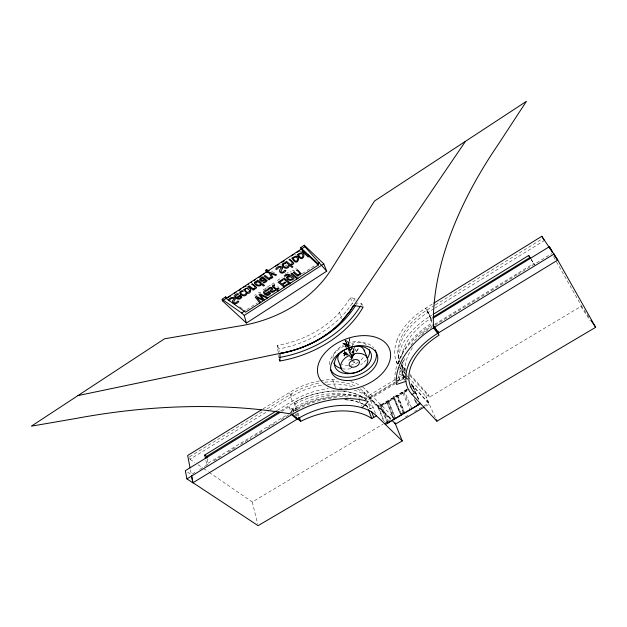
<?xml version="1.0" encoding="UTF-8"?>
<svg xmlns="http://www.w3.org/2000/svg" width="627" height="627" viewBox="0 0 627 627"><rect width="100%" height="100%" fill="white"/><g stroke="black" fill="none" stroke-linecap="round" stroke-linejoin="round"><path stroke-width="0.47" stroke-dasharray="3.13 2.35" d="M352.1 347.938L349.654 350.219L350.846 349.051M278.6 352.876L277.44 349.161L277.534 345.344A85.46 63.162 -17.8 0 0 337.749 314.488L346.7 303.539L350.297 297.707L355.109 298.483L355.862 300.278M278.796 357.586L278.866 354.749M353.362 359.898L354.506 362.547L353.769 363.284L352.249 360.243M346.284 345.963L344.936 346.543L346.269 346.073M348.298 346.582L349.02 342.875L347.601 341.268M351.771 357.272L352.695 355.509M344.717 352.703L344.889 351.073L344.529 352.672M348.965 345.736L346.692 343.996M348.636 346.676C350.932 324.041 349.96 350.015 347.585 341.276M353.503 349.756L352.633 347.852L353.503 349.756L351.645 352.946M347.28 346.888L345.022 339.967L348.087 347.585L346.041 342.334L346.417 340.014M344.239 343.808L342.718 343.094L346.755 344.756M352.147 357.045C350.791 356.849 353.8 356.818 353.722 354.937M353.659 352.343C354.78 342.585 354.427 357.194 352.217 350.54L353.44 352.35M352.484 356.003L352.303 357.915L353.456 353.267M271.812 284.501L273.67 282.949L274.375 283.514L273.936 283.663M351.214 357.649C352.155 356.473 350.736 358.801 349.874 356.935M344.921 354.098L343.878 353.652L344.983 354.216M345.743 353.401L343.196 356.465L345.548 353.197M397.165 339.795L395.457 345.446A58.742 37.644 -26.1 0 0 398.223 365.431M403.373 360.439L402.808 362.226A59.777 37.432 -25.9 0 0 404.501 380.44M404.595 358.597C402.495 364.749 400.912 372.054 404.415 377.995M351.708 357.249L352.264 355.501M348.675 346.214L350.125 345.759L348.51 345.939M353.448 355.141L351.614 356.528L351.175 355.862M344.145 355.282L344.513 356.073M351.872 347.029C346.668 360.219 351.026 347.977 352.06 347.052M350.932 359.686L351.943 357.868L351.723 358.746M352.688 345.359L353.197 343.988L352.515 345.508M356.355 351.41C362.21 341.198 355.705 356.371 355.227 349.396M347.499 346.809L343.282 343.369L347.334 347.021M351.332 348.777L349.96 352.178L351.418 348.518M351.104 356.254L353.871 354.451M352.938 355.564L354.788 354.349L352.727 355.368M352.374 352.327L354.984 346.896L353.409 349.709M353.26 362.931L354.506 362.547M344.176 343.784L346.731 344.968M349.639 352.076L350.038 352.123M266.788 287.785L267.267 287.08M345.665 344.309L344.858 343.204L345.587 344.372M351.481 358.989L348.714 360.164L350.799 359.287M351.629 356.826L353.299 354.772M351.614 356.528L351.214 356.034L353.275 354.811M352.1 358.174L351.543 357.97L351.379 358.981M263.019 289.909L266.13 288.216L266.992 288.89M360.987 398.216L362.194 396.969L362.876 398.748M364.506 400.786L366.952 398.278L367.579 399.901M286.931 264.947L285.363 265.676M353.871 352.876L352.021 352.672M267.643 286.704L269.579 285.747L271.287 285.967M254.523 295.372L255.526 294.721L257.18 295.489M258.3 292.911L259.335 292.237L261.106 293.06M277.338 280.496L281.703 277.659L282.424 278.255M290.199 272.118L291.085 271.538M292.386 270.692L293.271 270.112L294.604 271.264M295.646 268.568L296.532 267.988M246.795 309.644L257.415 302.747M302.332 273.584L316.22 264.57M356.191 351.347L355.203 349.411M263.019 408.867L289.509 392.471A56.454 35.269 -18.6 0 1 319.707 380.871M432.262 304.111L425.623 308.218A58.742 37.644 -26.1 0 0 397.165 339.81M189.573 456.824L262.893 411.492M267.055 408.914L291.218 393.975A53.366 33.333 -18.6 0 1 320.569 382.885M434.535 305.451L426.815 310.193A55.96 35.849 -26.1 0 0 399.705 361.638M435.365 304.934L542.99 238.393M189.738 457.624L190.052 459.238L268.756 410.638M269.579 410.129L291.947 396.311A53.483 33.302 -18.6 0 1 324.018 384.774M433.986 308.688L428.17 312.277A54.91 35.096 -26.1 0 0 399.712 361.176M434.817 308.17L544.401 240.502M277.22 410.411L292.213 401.17A56.932 35.151 -18.7 0 1 328.305 388.607M431.948 319.982L427.081 310.051L425.623 308.218L429.667 316.478L432.16 314.942M280.63 410.857L293.93 402.667A55.889 34.43 -18.6 0 1 334.716 390.919L338.651 390.989M431.815 322.286L430.577 319.746L432.238 318.728M281.758 411.375L289.243 406.774L294.525 411.336L292.864 412.354M205.891 460.484L206.651 464.098L287.44 414.549M288.279 414.039L294.941 409.948A57.41 35.026 -18.7 0 1 350.775 397.353M434.582 324.308L533.789 263.473L535.019 265.519M434.934 325.186L517.118 274.806M517.949 274.297L551.987 253.433M192.223 474.051L195.546 472.013M199.707 469.458L208.023 464.364M213.846 460.79L222.162 455.696M227.985 452.13L236.301 447.027M240.462 444.48L251.278 437.85M254.601 435.812L262.925 430.71M267.078 428.163L277.063 422.042M281.217 419.494L288.71 414.909M405.207 369.146L403.906 367.712L401.155 369.358L404.752 377.666M395.135 379.617L368.598 395.645L370.643 398.568L394.673 384.061M395.966 379.116L403.427 374.601L404.815 376.122L395.723 381.624M370.079 397.118L394.892 382.125M404.501 377.07L369.569 398.145L390.793 419.259M368.496 399.556L369.812 398.764A56.932 35.151 -18.7 0 0 353.902 390.104M405.379 377.282L407.276 376.137M395.496 383.559L404.611 378.057M383.52 421.078L377.642 406.155L380.017 404.728L380.879 405.598M400.857 414.016L393.631 396.554L396.013 395.12L396.86 395.998M409.956 387.094L412.347 385.66L412.966 386.334L410.575 387.768M406.852 389.32L378.3 406.468L384.398 421.932M407.323 389.375L396.656 395.778L403.929 413.224M407.526 389.594L378.512 407.017L377.642 406.155M388.301 422.065L381.631 405.653L386.93 402.471L393.693 418.86M395.128 417.77L388.552 401.601L394.007 398.678L400.308 413.922M397.69 396.178L403.09 393.286L397.69 396.178L404.282 411.939M411.61 407.722L404.744 391.914L409.204 389.234M387.141 402.691L381.631 405.653M388.552 401.601L394.007 398.678M407.182 390.793L404.744 391.914M588.855 317.074L581.542 306.039L429.511 397.126L428.523 394.932L425.89 396.515L408.326 377.235M360.196 388.85A53.366 33.333 -18.6 0 1 363.934 391.938L389.641 417.472L392.157 415.975L392.878 417.762M209.199 472.39L252.266 501.976L382.995 424.181M387.18 421.689L389.696 420.192M405.246 417.026L408.608 415.035M414.486 411.555L428.766 403.09L425.89 396.515L435.342 417.684M425.858 406.1L429.221 404.101L428.766 403.09L410.622 383.23M285.559 273.584L285.959 273.356M343.62 353.738L344.662 354.114L343.635 353.714M402.573 373.739L397.902 375.26L399.807 379.719L397.463 380.487M265.268 289.29L266.506 288.969M348.855 345.759L348.165 340.876L350.665 353.753M346.01 342.507L346.864 342.326M290.097 277.933L289.329 277.965M352.006 357.829L352.452 357.907M246.56 286.108L247.861 286.414M362.477 305.373L361.787 303.734L356.982 302.974A92.067 67.724 -17.9 0 1 356.073 304.55M287.135 272.345L288.263 272.651M300.012 251.051L301.258 251.419M279.767 264.649L280.3 264.798M271.577 271.562L274.994 272.831M295.262 254.703L296.485 255.283M232.962 295.834L233.471 296.03M347.076 355.031L340.579 351.966M347.24 355.125L344.654 353.918L347.264 355.148M348.69 355.783L351.622 357.202M344.599 352.492L348.298 354.333L345.532 352.194L348.016 354.67M346.104 354.976L342.318 352.977M347.617 354.42L342.491 351.551M348.4 354.835L344.442 352.695L348.361 354.89M187.567 472.162L191.266 474.639M190.052 459.238L194.84 462.522M198.03 464.717L202.811 468.001M203.61 468.549L208.399 471.841M206.651 464.098L208.556 465.422M239.694 306.83L242.821 309.04M277.604 286.108L278.239 286.625M346.676 344.019L348.831 345.83M366.952 398.278A67.881 41.092 -18.7 0 0 291.359 410.92L292.684 412.064M296.665 411.445L294.941 409.948L295.239 410.904A57.465 35.01 -18.7 0 1 338.196 397.667M362.194 396.969A62.81 38.255 -18.7 0 0 292.605 408.632L295.239 410.904M298.938 415.811L295.168 403.757L292.213 401.17L289.509 392.471M357.374 388.92A53.483 33.302 -18.6 0 1 364.804 394.203L389.837 419.008M369.162 397.095L391.06 418.914M362.602 387.071A56.454 35.269 -18.6 0 1 366.544 390.355L392.157 415.975M387.658 401.531L394.187 417.927M346.488 344.842L347.57 345.955M393.631 396.554L394.477 397.432M403.717 391.883L410.176 407.323M412.59 386.208L416.273 394.595M403.764 375.401L405.175 376.945L403.788 375.424M405.442 377.556L407.385 379.688M411.445 384.664L429.221 404.101M405.073 373.661L401.155 369.358A58.742 37.644 -26.1 0 1 398.654 366.121M405.724 374.374L407.675 376.521M409.737 374.162L428.523 394.932M410.066 375.667L429.511 397.126M347.476 346.01L346.465 344.85M430.577 319.746L431.666 321.11M429.667 316.478L430.859 318.453A56.446 35.747 -26 0 0 401.523 357.884M406.194 374.648L404.572 372.422A56.446 35.747 -26 0 1 401.617 363.644M401.492 364.851L405.097 371.16M580.837 306.454L590.226 320.648M531.234 259.476L533.789 263.473M530.92 259.123L534.502 264.719M344.975 340.743L345.563 341.746M553.563 256.67L555.977 260.926M556.462 261.78L581.542 306.039M344.105 355.329L344.505 356.073M426.815 310.193L431.674 320.123M412.347 385.652L418.115 398.796M403.906 367.712L404.885 369.946A54.91 35.096 -26.1 0 1 401.123 364.624M401.319 364.938L405.23 374.107M407.432 379.17L406.696 377.478A56.924 35.637 -25.9 0 0 408.224 380.808M415.967 400.927L417.12 403.576M414.275 398.521L416.524 403.702M414.823 400.026L416.32 403.482M396.131 360.995L398.294 365.996M403.365 377.736L404.462 380.283M348.424 348.432L352.985 359.02M402.879 393.058L409.564 408.804M397.902 396.397L404.125 411.281M396.013 395.12L403.286 412.566M400.41 412.049L394.265 397.212L380.66 405.379L387.627 422.911M393.795 398.458L399.728 412.809M350.297 297.707L352.789 303.774M388.771 401.821L395.347 417.99M386.93 402.471L393.474 418.648M346.041 342.334L345.085 339.959L348.087 347.577M389.641 417.472L390.535 419.698M380.017 404.728L386.977 422.277M339.473 312.536L341.864 318.626M366.544 390.355L375.44 413.232M346.096 341.519L346.441 342.413M363.934 391.938L364.804 394.203M368.488 403.749L370.455 408.843L373.112 407.244A57.41 35.026 -18.7 0 0 369.138 404M366.646 405.097L368.025 408.694M347.86 348.604L349.545 353.079M350.893 356.661L351.912 359.349M359.177 400.081L361.442 406.077M332.616 379.515L335.68 388.066M277.534 345.344L279.485 351.59M291.218 393.975L291.947 396.311M296.391 410.567L293.93 402.667A56.461 34.759 -18.6 0 1 366.45 399.744M297.214 413.217L298.319 416.759M296.054 413.546L296.869 416.179M295.348 413.977L295.889 415.732M292.605 408.632L293.734 412.292M291.359 410.92L292.127 413.436M289.243 406.774L291.132 412.95M252.266 501.976L257.619 523.764M207.208 459.105L208.172 463.612M190.459 469.795L191.392 474.561M349.121 347.562L350.038 353.879M320.64 380.707A56.454 35.269 -18.6 0 1 337.06 379.547M350.712 381.624A56.454 35.269 -18.6 0 1 360.329 385.621M324.966 382.243A53.366 33.333 -18.6 0 1 355.713 386.248M339.27 388.058A56.932 35.151 -18.7 0 1 347.593 388.771M342.264 391.115A55.889 34.43 -18.6 0 1 366.458 399.736M344.442 399.705A56.579 34.43 -18.7 0 1 363.495 404.321M364.279 404.713A56.579 34.43 -18.7 0 1 370.455 408.843A56.359 34.305 -18.7 0 0 364.295 404.689M345.391 399.712A56.359 34.305 -18.7 0 1 363.511 404.297M295.168 403.757A58.146 35.653 -18.5 0 1 359.765 398.31M327.513 384.367A53.483 33.302 -18.6 0 1 353.189 387.094M411.03 345.163A59.816 37.463 -25.9 0 1 432.222 325.781M404.094 376.921A59.259 37.549 -26 0 1 399.728 369.327M398.466 363.629A59.259 37.549 -26 0 1 399.117 353.793L400.857 348.15A59.259 37.549 -26 0 1 429.652 316.517M421.375 335.132A59.863 37.448 -25.9 0 1 431.87 327.106M405.207 371.255A56.924 35.637 -25.9 0 1 412.613 347.476M395.018 380.37A72.489 45.003 -26 0 1 431.956 324.653M398.466 363.997A65.404 40.904 -26 0 1 431.987 322.952M399.807 379.719A65.702 40.833 -25.9 0 1 402.401 362.038M361.787 303.734A98.016 72.136 -17.8 0 1 360.815 305.404M355.109 298.483A91.589 67.732 -17.8 0 1 277.44 349.161M329.41 364.616A24.429 16.137 -21.2 0 1 347.303 344.701A24.429 16.137 -21.2 0 1 373.739 347.766M366.301 359.882A19.139 12.712 -21.2 0 1 360.768 364.718M350.814 368.652A19.139 12.712 -21.2 0 1 342.585 368.794M332.819 358.111A19.139 12.712 -21.2 0 1 346.284 343.643A19.139 12.712 -21.2 0 1 366.246 344.701M363.08 357.609A13.966 9.28 -21.2 0 1 359.091 361.685M358.37 362.179A13.966 9.28 -21.2 0 1 349.192 365.4M348.338 365.455A13.966 9.28 -21.2 0 1 342.201 364.436M345.571 347.867A13.966 9.28 -21.2 0 1 350.728 345.932M348.988 349.694L348.385 349.866L348.988 349.694M344.826 344.67L344.685 343.541L344.819 344.693M347.523 345.963L346.982 344.913L347.491 345.963M412.613 386.263L410.818 382.854L412.621 386.263M418.671 399.328L412.731 385.785L418.679 399.328"/><path stroke-width="0.94" d="M77.944 395.598L280.05 353.377A86.236 63.147 -17.9 0 0 340.798 322.333L349.827 311.313L353.456 305.451L363.166 307.018A98.4 72.129 -17.9 0 1 279.846 360.987L280.05 353.377A86.871 63.648 -17.9 0 0 340.79 322.333L349.858 311.345L465.516 141.294M258.763 277.495L261.287 276.123M238.816 290.756L239.036 290.332M228.377 300.035C229.49 297.504 233.895 296.187 235.36 299.008L233.581 302.034C235.486 305.357 237.445 299.424 238.832 301.422L238.558 301.853A4.185 2.343 -21.8 0 1 237.21 303.068C233.996 305.482 230.164 301.673 233.981 299.165C232.797 297.088 229.639 298.891 229.513 300.842M253.778 280.637L255.455 279.556M243.37 287.479L244.718 286.406M291.406 255.965L292.253 255.158M296.783 252.438L299.377 251.035M281.468 262.501L283.341 261.232M362.085 407.785L368.206 401.523A68.092 41.037 -18.7 0 0 292.386 414.275A357.21 177.01 -11.5 0 0 76.322 418.405L31.35 426.172L164.509 338.799L242.046 325.546A113.855 88.76 -15 0 0 331.032 269.775L374.515 201.001L526.406 101.347L498.363 144.249A383.183 211.228 -37.9 0 0 433.508 327.835A72.724 44.948 -25.9 0 0 396.468 384.469L405.888 381.396L405.716 376.2L406.539 370.737L408.357 365.086A60.333 37.338 -25.8 0 1 437.873 333.25L557.748 260.08L595.65 327.318L436.917 421.211L412.041 394.493A60.255 37.291 -25.8 0 1 405.888 381.396M228.275 297.363L230.626 295.834M275.606 266.318L276.099 265.832M239.389 289.933L240.862 289.094M234.459 293.17L236.136 292.206M266.459 269.657L265.503 270.284L266.271 272.024L269.242 273.043L271.852 277.988L272.808 277.361L270.739 273.552L275.692 275.48L276.625 274.869L267.235 271.397L266.459 269.657L269.022 270.605M225.649 296.861L222.005 299.251L222.42 300.803L246.411 323.046L326.698 271.209L323.783 263.865L304.299 245.22L300.623 247.634L301.179 249.123L318.422 264.97L245.596 312.215L226.073 298.405L225.649 296.861L227.217 297.966M222.42 300.803L304.871 246.701L304.299 245.22M247.563 284.674L248.449 284.094M250.816 282.542L251.701 281.962M261.263 275.684L262.157 275.104M263.411 274.281L264.304 273.693M222.797 299.808L241.622 312.998L245.157 310.702M300.623 247.634L317.85 263.512L319.276 262.58M246.411 323.046L244.224 315.428L323.783 263.865M261.357 409.893L187.669 455.508L190.083 467.891M433.923 303.076L541.806 236.301L552.434 252.156M205.507 458.674L204.739 455.061L276.382 410.92M432.998 314.425L528.671 255.479L530.716 258.677M204.739 455.061L206.636 456.393L278.96 411.884M432.795 317.293L529.901 257.525L528.671 255.479M433.069 318.218L549.315 246.709L557.654 260.134L553.359 253.723M280.097 412.394L185.341 470.681L186.901 478.879L192.857 482.806L297.692 418.812A57.896 34.893 -18.8 0 1 376.443 415.795L402.26 440.946L258.089 525.653L192.983 482.727L191.564 475.47M186.901 478.879L291.665 414.713L296.979 419.251L296.438 417.496M433.053 324.817L434.292 327.357L554.158 253.935M292.386 414.275L300.678 421.375A59.126 35.386 -18.6 0 1 371.811 418.57L376.443 415.795M412.057 394.516L414.627 392.98A57.433 35.527 -25.9 0 1 439.065 335.21L433.508 327.835M384.563 423.711L386.977 422.277L387.847 423.131M419.957 402.996L417.496 404.462L418.123 405.128M387.627 422.911L401.492 414.666M403.929 413.224L417.919 404.901M385.433 424.557L420.576 403.663M392.165 420.623L395.582 424.024L424.173 407.095M276.781 265.331L278.607 264.625M292.809 254.852L294 254.562M283.819 261.091L284.29 260.981M245.298 286.202L245.909 286.108M268.074 297.621L260.08 293.953L259.045 294.627L262.878 299.502L256.271 296.438L255.26 297.096L259.837 302.966M263.505 300.584L256.898 297.535L260.769 302.363M267.18 298.201L260.55 295.09L264.429 299.988M284.203 287.158L278.114 282.213L282.479 279.368L283.2 279.963L279.767 282.197L282.032 284.047L285.222 281.978L285.936 282.565L282.753 284.634L284.407 285.983L287.817 283.772L288.522 284.352M296.916 278.968L296.148 278.31L297.151 277.659L297.919 278.317M241.622 312.998L244.224 315.428M401.711 414.886L400.857 414.016L403.286 412.566L404.141 413.436M304.871 246.701L326.698 271.209M434.292 327.357L438.657 332.772L437.826 331.087M433.053 326.009L434.143 327.372L433.429 325.899M553.5 253.739L557.748 260.08M543.46 239.099L544.401 240.502M590.947 320.225L595.65 327.318M541.806 236.301L542.99 238.393M549.315 246.709L552.379 252.148M434.981 327.341L437.873 333.25M308.272 254.68L309.087 256.396L308.186 256.984L301.948 251.262L302.857 250.667L302.034 248.935M436.126 419.447L436.917 421.211M395.167 422.998L395.582 424.024M395.041 423.107L402.26 440.946M364.115 350.085L367.265 357.899M317.85 263.512L318.422 264.97M371.443 411.406L373.755 417.402M368.37 409.588L371.811 418.57M341.37 368.911L338.439 361.019A13.966 9.28 -21.2 0 1 339.27 353.479M299.518 417.668L300.678 421.375M298.593 417.645L299.424 420.302M279.321 359.287L279.846 360.987M206.636 456.393L207.02 458.204M191.439 475.54L192.857 482.806M355.603 305.333A92.067 67.724 -17.9 0 1 279.799 353.644M360.313 306.235A98.016 72.136 -17.8 0 1 279.658 357.437M376.106 352.249A24.429 16.137 -21.2 0 1 358.542 374.954A24.429 16.137 -21.2 0 1 330.547 369.569M375.197 349.89A24.429 16.137 -21.2 0 1 375.863 351.441M369.405 349.623A19.139 12.712 -21.2 0 1 367.304 358.526M341.762 368.629A19.139 12.712 -21.2 0 1 333.689 363.049M358.338 345.838A13.966 9.28 -21.2 0 1 364.593 351.637M254.405 282.761C254.711 285.849 259.97 287.44 261.553 284.446L263.63 286.069L264.508 285.497L257.775 280.214L256.89 280.794L257.383 281.186L255.165 281.727L254.405 282.761M250.016 290.803C244.906 296.571 243.111 283.318 250.016 290.803M240.705 292.66L241.293 293.914L243.041 294.917L245.079 294.643L246.043 293.185L246.975 293.883C244.53 299.369 235.094 291.9 242.547 290.591C245.055 291.892 240.737 290.967 240.705 292.66M240.658 297.08L239.365 298.319L237.202 297.958L239.953 296.156L240.658 297.08M293.099 258.285C297.99 266.804 299.808 253.339 293.099 258.285M298.476 254.766C303.288 263.348 305.2 249.805 298.476 254.766M283.145 264.86L283.639 266.201L285.285 267.282L287.299 267.039L288.342 265.519L289.212 266.271C286.531 271.993 277.596 263.889 285.081 262.713C287.464 264.124 283.185 263.128 283.145 264.86M243.927 289.65C251.012 300.858 254.625 282.158 243.927 289.65M266.945 280.52L266.53 281.523L263.865 283.059C261.49 281.852 266.169 282.197 265.73 280.504C264.806 279.07 263.222 281.719 261.82 281.304C258.261 281.437 259.468 277.032 262.548 277.839L262.031 277.424L262.917 276.844L266.945 280.52M269.351 293.35L268.05 294.572L265.981 294.212L268.717 292.433L269.351 293.35M286.492 277.353C286.923 281.413 292.417 280.904 294.173 278.474C291.994 275.692 287.182 271.852 284.235 275.943C285.583 277.557 287.566 272.8 289.4 275.762L287.817 276.052L286.492 277.353M256.576 287.495L255.832 288.647L253.574 289.172L254.115 289.58L253.23 290.16L248.308 286.421L249.193 285.841L252.877 288.639C257.352 288.859 253.99 284.932 251.568 284.282L252.454 283.702L256.576 287.495M292.01 258.144C298.131 270.19 302.974 250.447 292.01 258.144M297.386 254.625C303.405 266.757 308.39 246.897 297.386 254.625M241.756 297.088C239.443 302.802 229.474 295.09 237.947 293.64C240.564 294.612 233.001 295.207 236.551 297.488L240.165 295.121L241.756 297.088M293.71 263.222L292.919 264.414L290.662 264.923L292.966 266.922L292.064 267.502L285.646 261.945L286.547 261.357L290.011 264.359C294.392 264.649 291.359 260.566 288.969 259.766L289.878 259.17L293.71 263.222M270.198 290.662L270.135 291.108C271.068 293.334 274.399 292.206 275.253 290.442C274.273 289.455 268.967 294.596 272.894 288.726C271.93 286.351 268.38 287.589 267.541 289.502C268.889 291.445 269.061 287.44 270.974 288.177L271.616 288.828L270.198 290.662M282.62 268.082L280.763 271.601C282.973 274.469 284.462 268.497 285.849 270.723L285.544 271.17A4.224 2.414 -24.3 0 1 284.141 272.431C280.63 274.955 277.432 270.55 281.264 268.215C279.234 264.492 277.071 271.295 275.723 269.014C276.805 266.483 281.39 264.986 282.62 268.082M301.015 273.568L300.231 274.728L298.029 275.229L298.523 275.653L297.637 276.225L293.177 272.4L294.063 271.82L297.402 274.689C301.618 274.963 298.82 271.052 296.438 270.276L297.331 269.696L301.015 273.568M270.409 293.358C267.948 299.032 258.63 291.296 266.883 289.933C269.312 290.952 262.062 291.437 265.37 293.742L268.959 291.414L270.409 293.358M272.635 285.943L272.98 287.08L275.888 289.423L275.3 289.807L275.943 290.317L276.531 289.933L277.847 290.983L278.717 290.419L277.4 289.368L279.007 288.326L278.364 287.817L276.758 288.859C271.185 286.273 275.668 286.108 274.438 284.666L272.635 285.943M255.706 282.667C255.691 284.964 259.774 286.351 260.879 283.913L258.073 281.727L255.706 282.667M287.746 277.252C287.511 279.532 291.524 280.716 292.488 278.372L290.027 276.288L287.746 277.252M260.863 279.164L260.777 279.83L261.89 280.465L264.563 279.438L263.222 278.372L260.863 279.164M270.872 277.377L268.481 278.176L265.072 275.433L264.179 276.021L268.975 279.869L269.861 279.289L269.155 278.717L271.75 278.02L270.919 277.346M284.337 278.161L283.451 278.733L289.752 283.953L290.63 283.388L284.337 278.161M291.868 273.254L290.983 273.827L295.466 277.636L296.344 277.063L291.868 273.254M341.245 389.673A38.02 25.009 -21.2 0 0 390.119 350.948A38.02 25.009 -21.2 0 0 330.742 347.452A38.02 25.009 -21.2 0 0 341.245 389.673M347.154 380.55A24.516 16.122 -21.2 0 0 377.219 354.702A24.516 16.122 -21.2 0 0 338.219 354.083A24.516 16.122 -21.2 0 0 347.154 380.55M347.805 373.104A14.084 9.256 -21.2 0 0 367.814 360.266A14.084 9.256 -21.2 0 0 347.193 356.567A14.084 9.256 -21.2 0 0 347.805 373.104M351.669 367.14A5.424 3.566 -21.2 0 0 359.522 362.335A5.424 3.566 -21.2 0 0 351.716 360.713A5.424 3.566 -21.2 0 0 351.669 367.14M347.429 373.661A19.233 12.705 -21.2 0 0 371.035 353.362A19.233 12.705 -21.2 0 0 340.437 352.797A19.233 12.705 -21.2 0 0 347.429 373.661"/></g></svg>
